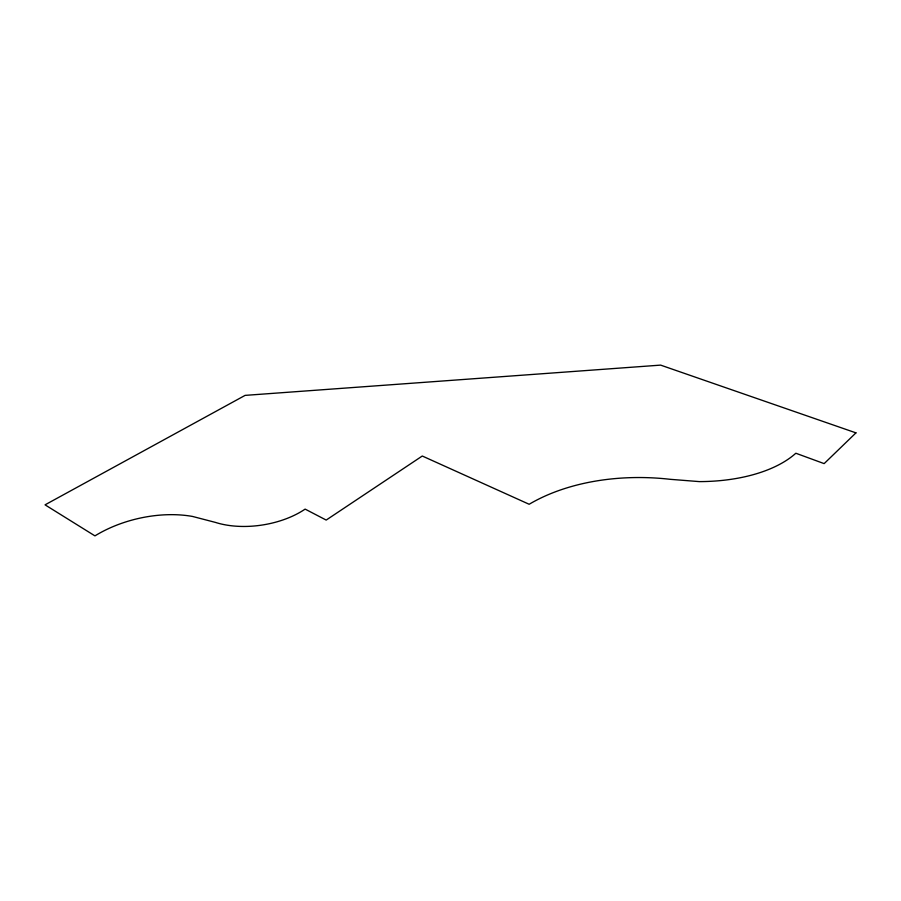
<?xml version="1.0" encoding="UTF-8"?>
<svg xmlns="http://www.w3.org/2000/svg" width="901" height="901" viewBox="0 0 901 901"><rect width="100%" height="100%" fill="white"/><g stroke="black" fill="none" stroke-linecap="round" stroke-linejoin="round"><path stroke-width="1.35" d="M855.95 432.863L824.145 463.621L795.831 453.237A123.719 63.96 3.8 0 1 699.311 481.607L670.276 479.321A174.884 109.978 5.1 0 0 529.157 504.267L422.276 456.019L326.196 520.068L305.124 509.11A68.803 38.157 -8.9 0 1 215.485 522.422L192.521 516.442A91.069 52.945 -13.4 0 0 94.943 535.881L45.05 504.842L245.106 395.381L660.624 365.119L855.95 432.863"/></g></svg>
